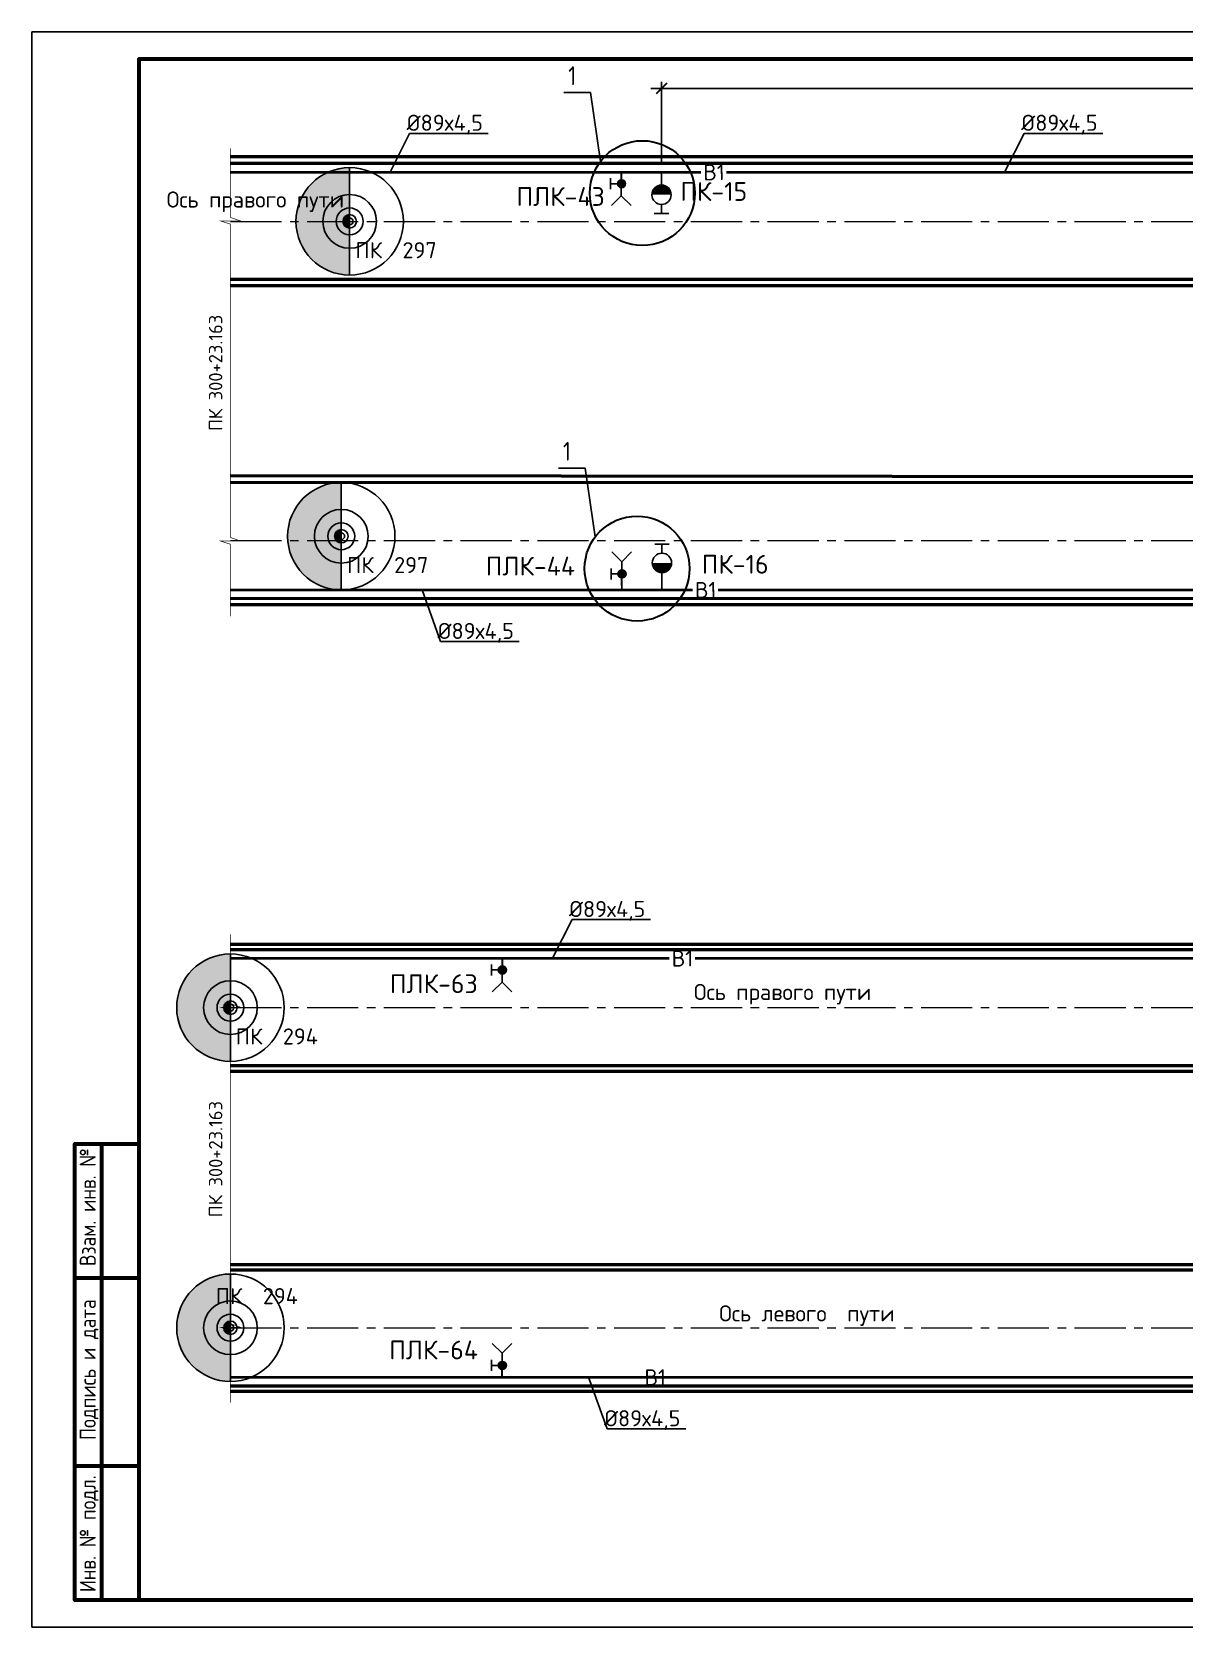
# Paper-space layout 'л2-л8' of a CAD drawing. Header units: millimetres. Extents: x 10032 to 18918, y -3051 to 627.
# Drawn here: x 10041.8 to 10256.3, y -1599 to -1302 of the extents above; entities that cross this region are included whole.
import ezdxf
from ezdxf.enums import TextEntityAlignment as Align

# ---------------------------------------------------------------- set-up
doc = ezdxf.new("R2010")
doc.units = ezdxf.units.MM
doc.header["$LTSCALE"] = 0.5
doc.linetypes.add('CENTER2', pattern=[28.575, 19.05, -3.175, 3.175, -3.175])
for name, color, linetype in [('0 @ 1', 7, 'Continuous'), ('1_NADPIS', 7, 'Continuous'), ('3_Текст', 7, 'Continuous'), ('FORMAT', 7, 'Continuous'), ('ВК_надписи', 7, 'Continuous'), ('ВК_сети', 4, 'Continuous'), ('ГТ_ПК', 2, 'Continuous'), ('ГТ_ПК @ 0.25', 2, 'Continuous'), ('ГТ_ПК @ 0.5', 2, 'Continuous'), ('ГТ_ПК @ 1', 2, 'Continuous'), ('ГТ_ПК @ 2', 2, 'Continuous'), ('ГТ_ПК @ 4', 2, 'Continuous')]:
    doc.layers.add(name, color=color, linetype=linetype)
for name, color, linetype, lineweight in [('1_PK500', 5, 'Continuous', 35), ('А_Дизайн', 16, 'Continuous', 20), ('А_Конструкции', 4, 'Continuous', 50), ('АР_Оси', 242, 'CENTER2', 18)]:
    doc.layers.add(name, color=color, linetype=linetype, lineweight=lineweight)
doc.styles.add('RS-3-08', font='romans.shx', dxfattribs={"width": 0.8, "height": 3})
doc.styles.add('RS-30-06', font='romans.shx', dxfattribs={"width": 0.6, "height": 3})
doc.styles.add('ММП', font='isocpeur.ttf', dxfattribs={"width": 0.9})
doc.styles.add('Стандарт ММП', font='isocpeur.ttf')
doc.dimstyles.new('M200$0', dxfattribs={"dimscale": 0, "dimtxt": 3, "dimasz": 2, "dimexe": 1.2, "dimexo": 1.5, "dimgap": 1.2, "dimtad": 1, "dimdec": 0, "dimlfac": 200, "dimrnd": 1, "dimzin": 0, "dimdsep": 46, "dimtxsty": 'RS-30-06', "dimblk1": 'OBLIQUE', "dimblk2": 'OBLIQUE', "dimsah": 1, "dimcen": 2.5, "dimdle": 2, "dimclrt": 9, "dimadec": 0, "dimazin": 0, "dimtfac": 1, "dimtdec": 0, "dimtmove": 2, "dimatfit": 3, "dimldrblk": 'OBLIQUE', "dimfxl": 1.2, "dimtolj": 1, "dimtzin": 0, "dimarcsym": 0})

# ---------------------------------------------------------------- blocks, each defined once
blk = doc.blocks.new('*U437')
at = {"layer": 'FORMAT', "color": 7, "lineweight": 25}
blk.add_lwpolyline([(0, 0), (0, 297), (1892, 297), (1892, 0), (0, 0)], dxfattribs=at)
at = {"layer": 'FORMAT', "color": 7, "lineweight": 60}
for points in [[(20, 5), (20, 292), (1887, 292), (1887, 5), (20, 5)], [(20, 5), (8, 5), (8, 90), (20, 90)], [(13, 5), (13, 90)], [(8, 65), (20, 65)], [(8, 30), (20, 30)]]:
    blk.add_lwpolyline(points, dxfattribs=at)
at = {"layer": 'FORMAT', "color": 7, "style": 'ММП', "width": 0.85}
for s, p in [('Взам. инв. №', (11.9, 67.22)), ('Подпись и дата', (11.9, 34.83))]:
    blk.add_text(s, height=3, rotation=90, dxfattribs=at).set_placement(p)
blk.add_text('Инв. № подл.', height=3, rotation=90, dxfattribs=at).set_placement((11.9, 17.38), align=Align.CENTER)
blk = doc.blocks.new('ПК')
at = {"layer": 'ГТ_ПК'}
blk.add_hatch(color=0, dxfattribs=at).paths.add_polyline_path([(0, -2.5, 0.414214), (2.5, 0, 0.414214), (0, 2.5)])
at = {"layer": 'ГТ_ПК', "color": 0}
blk.add_line((0, -2.5), (0, 2.5), dxfattribs=at)
blk.add_circle((0, 0), 2.5, dxfattribs=at)
blk = doc.blocks.new('*U585')
at = {"layer": 'ГТ_ПК @ 0.25', "extrusion": (9.32183e-09, 7.72587e-22, 1), "xscale": 0.2500000000000061, "yscale": 0.2500000000000053, "zscale": 0.2500000000000053, "rotation": 180}
blk.add_blockref('ПК', (10078.72, -1483.7, 0), dxfattribs=at)
at = {"layer": 'ГТ_ПК @ 0.5', "extrusion": (9.32183e-09, 7.72587e-22, 1), "xscale": 0.5000000000000188, "yscale": 0.5000000000000173, "zscale": 0.5000000000000173, "rotation": 180}
blk.add_blockref('ПК', (10078.72, -1483.7, 0), dxfattribs=at)
at = {"layer": 'ГТ_ПК @ 1', "extrusion": (9.32183e-09, 7.72587e-22, 1), "rotation": 179.9999999999641}
blk.add_blockref('ПК', (10078.72, -1483.7, 0), dxfattribs=at)
at = {"layer": 'ГТ_ПК @ 2', "extrusion": (9.32183e-09, 7.72587e-22, 1), "xscale": 2.000000000000075, "yscale": 2.000000000000069, "zscale": 2.000000000000069, "rotation": 180}
blk.add_blockref('ПК', (10078.72, -1483.7, 0), dxfattribs=at)
at = {"layer": 'ГТ_ПК @ 4', "extrusion": (9.32183e-09, 7.72587e-22, 1), "xscale": 4.000000000000097, "yscale": 4.000000000000085, "zscale": 4.000000000000085, "rotation": 180}
blk.add_blockref('ПК', (10078.72, -1483.7, 0), dxfattribs=at)
blk = doc.blocks.new('*U586')
at = {"layer": 'ГТ_ПК @ 0.25', "extrusion": (9.32183e-09, 7.72587e-22, 1), "xscale": 0.2500000000000061, "yscale": 0.2500000000000053, "zscale": 0.2500000000000053, "rotation": 180}
blk.add_blockref('ПК', (10078.72, -1543.3, 0), dxfattribs=at)
at = {"layer": 'ГТ_ПК @ 0.5', "extrusion": (9.32183e-09, 7.72587e-22, 1), "xscale": 0.5000000000000188, "yscale": 0.5000000000000173, "zscale": 0.5000000000000173, "rotation": 180}
blk.add_blockref('ПК', (10078.72, -1543.3, 0), dxfattribs=at)
at = {"layer": 'ГТ_ПК @ 1', "extrusion": (9.32183e-09, 7.72587e-22, 1), "rotation": 179.9999999999641}
blk.add_blockref('ПК', (10078.72, -1543.3, 0), dxfattribs=at)
at = {"layer": 'ГТ_ПК @ 2', "extrusion": (9.32183e-09, 7.72587e-22, 1), "xscale": 2.000000000000075, "yscale": 2.000000000000069, "zscale": 2.000000000000069, "rotation": 180}
blk.add_blockref('ПК', (10078.72, -1543.3, 0), dxfattribs=at)
at = {"layer": 'ГТ_ПК @ 4', "extrusion": (9.32183e-09, 7.72587e-22, 1), "xscale": 4.000000000000097, "yscale": 4.000000000000085, "zscale": 4.000000000000085, "rotation": 180}
blk.add_blockref('ПК', (10078.72, -1543.3, 0), dxfattribs=at)
blk = doc.blocks.new('*U593')
at = {"layer": 'ГТ_ПК @ 0.25', "extrusion": (9.32183e-09, 7.72587e-22, 1), "xscale": 0.2500000000000061, "yscale": 0.2500000000000053, "zscale": 0.2500000000000053, "rotation": 180}
blk.add_blockref('ПК', (10100.92, -1337.31, 0), dxfattribs=at)
at = {"layer": 'ГТ_ПК @ 0.5', "extrusion": (9.32183e-09, 7.72587e-22, 1), "xscale": 0.5000000000000189, "yscale": 0.5000000000000173, "zscale": 0.5000000000000173, "rotation": 180}
blk.add_blockref('ПК', (10100.92, -1337.31, 0), dxfattribs=at)
at = {"layer": 'ГТ_ПК @ 1', "extrusion": (9.32183e-09, 7.72587e-22, 1), "rotation": 179.9999999999641}
blk.add_blockref('ПК', (10100.92, -1337.31, 0), dxfattribs=at)
at = {"layer": 'ГТ_ПК @ 2', "extrusion": (9.32183e-09, 7.72587e-22, 1), "xscale": 2.000000000000075, "yscale": 2.000000000000069, "zscale": 2.000000000000069, "rotation": 180}
blk.add_blockref('ПК', (10100.92, -1337.31, 0), dxfattribs=at)
at = {"layer": 'ГТ_ПК @ 4', "extrusion": (9.32183e-09, 7.72587e-22, 1), "xscale": 4.000000000000098, "yscale": 4.000000000000085, "zscale": 4.000000000000085, "rotation": 180}
blk.add_blockref('ПК', (10100.92, -1337.31, 0), dxfattribs=at)
blk = doc.blocks.new('*U595')
at = {"layer": 'ГТ_ПК @ 0.25', "extrusion": (9.32183e-09, 7.72587e-22, 1), "xscale": 0.2500000000000061, "yscale": 0.2500000000000053, "zscale": 0.2500000000000053, "rotation": 180}
blk.add_blockref('ПК', (10099.36, -1395.94, 0), dxfattribs=at)
at = {"layer": 'ГТ_ПК @ 0.5', "extrusion": (9.32183e-09, 7.72587e-22, 1), "xscale": 0.5000000000000189, "yscale": 0.5000000000000173, "zscale": 0.5000000000000173, "rotation": 180}
blk.add_blockref('ПК', (10099.36, -1395.94, 0), dxfattribs=at)
at = {"layer": 'ГТ_ПК @ 1', "extrusion": (9.32183e-09, 7.72587e-22, 1), "rotation": 179.9999999999641}
blk.add_blockref('ПК', (10099.36, -1395.94, 0), dxfattribs=at)
at = {"layer": 'ГТ_ПК @ 2', "extrusion": (9.32183e-09, 7.72587e-22, 1), "xscale": 2.000000000000075, "yscale": 2.000000000000069, "zscale": 2.000000000000069, "rotation": 180}
blk.add_blockref('ПК', (10099.36, -1395.94, 0), dxfattribs=at)
at = {"layer": 'ГТ_ПК @ 4', "extrusion": (9.32183e-09, 7.72587e-22, 1), "xscale": 4.000000000000098, "yscale": 4.000000000000085, "zscale": 4.000000000000085, "rotation": 180}
blk.add_blockref('ПК', (10099.36, -1395.94, 0), dxfattribs=at)
blk = doc.blocks.new('_Oblique')
at = {"linetype": 'ByBlock', "lineweight": 30}
blk.add_line((-0.5, -0.5), (0.5, 0.5), dxfattribs=at)
blk = doc.blocks.new('*D128')
at = {"layer": 'Defpoints', "color": 0, "lineweight": -2}
for p, q in [((10156.98, -1312.56), (10610.98, -1312.56)), ((10158.98, -1326.62), (10158.98, -1311.36)), ((10608.98, -1326.62), (10608.98, -1311.36))]:
    blk.add_line(p, q, dxfattribs=at)
at = {"layer": 'Defpoints', "color": 0, "linetype": 'Continuous', "lineweight": 30}
for p in [(10608.98, -1312.56), (10158.98, -1328.12, 0), (10608.98, -1328.12, 0)]:
    blk.add_point(p, dxfattribs=at)
at = {"layer": 'Defpoints', "color": 0, "linetype": 'Continuous', "lineweight": -2, "xscale": 2, "yscale": 2, "zscale": 2, "rotation": 180}
blk.add_blockref('_Oblique', (10158.98, -1312.56), dxfattribs=at)
at = {"layer": 'Defpoints', "color": 0, "linetype": 'Continuous', "lineweight": -2, "xscale": 2, "yscale": 2, "zscale": 2}
blk.add_blockref('_Oblique', (10608.98, -1312.56), dxfattribs=at)
at = {"layer": 'Defpoints', "color": 9, "linetype": 'Continuous', "lineweight": 30, "insert": (10383.98, -1309.86), "char_height": 3, "attachment_point": 5, "style": 'RS-30-06'}
blk.add_mtext('\\A1;90000', dxfattribs=at)

psp = doc.layouts.new('л2-л8')

# ---------------------------------------------------------------- hatches: boundary and pattern name
at = {"layer": 'ВК_сети', "ltscale": 0.5}
h = psp.add_hatch(color=5, dxfattribs=at)
h.paths.add_polyline_path([(10152.292, -1330.3012, 0.41421356), (10151.542, -1329.5512), (10151.542, -1330.3012)])
h.paths.add_polyline_path([(10152.292, -1330.3012), (10151.542, -1330.3012), (10151.542, -1331.0512, 0.41421356)])
h.paths.add_polyline_path([(10151.542, -1330.3012), (10151.542, -1329.5512, 0.58408052), (10150.9002, -1330.6891)])
h.paths.add_polyline_path([(10151.542, -1331.0512), (10151.542, -1330.3012), (10150.9002, -1330.6891, 0.26256208)])
h = psp.add_hatch(color=1, dxfattribs=at)
h.paths.add_polyline_path([(10157.1804, -1332.3601), (10160.7804, -1332.3601, 0.09159777), (10160.6616, -1331.717), (10157.2992, -1331.717, 0.09159777)])
h.paths.add_polyline_path([(10157.2992, -1331.717), (10160.6616, -1331.717, 0.68812614)])
h = psp.add_hatch(color=1, dxfattribs=at)
h.paths.add_polyline_path([(10157.1804, -1332.3601), (10160.7804, -1332.3601, 0.09159777), (10160.6616, -1331.717), (10157.2992, -1331.717, 0.09159777)])
h.paths.add_polyline_path([(10157.2992, -1331.717), (10160.6616, -1331.717, 0.68812614)])
h = psp.add_hatch(color=1, dxfattribs=at)
h.paths.add_polyline_path([(10157.263, -1400.8902), (10160.863, -1400.8902, -0.09159777), (10160.7442, -1401.5333), (10157.3818, -1401.5333, -0.09159777)])
h.paths.add_polyline_path([(10157.3818, -1401.5333), (10160.7442, -1401.5333, -0.68812614)])
h = psp.add_hatch(color=1, dxfattribs=at)
h.paths.add_polyline_path([(10157.263, -1400.8902), (10160.863, -1400.8902, -0.09159777), (10160.7442, -1401.5333), (10157.3818, -1401.5333, -0.09159777)])
h.paths.add_polyline_path([(10157.3818, -1401.5333), (10160.7442, -1401.5333, -0.68812614)])
h = psp.add_hatch(color=5, dxfattribs=at)
h.paths.add_polyline_path([(10152.3746, -1402.9491, -0.41421356), (10151.6246, -1403.6991), (10151.6246, -1402.9491)])
h.paths.add_polyline_path([(10152.3746, -1402.9491), (10151.6246, -1402.9491), (10151.6246, -1402.1991, -0.41421356)])
h.paths.add_polyline_path([(10151.6246, -1402.9491), (10151.6246, -1403.6991, -0.58408052), (10150.9828, -1402.5611)])
h.paths.add_polyline_path([(10151.6246, -1402.1991), (10151.6246, -1402.9491), (10150.9828, -1402.5611, -0.26256208)])
h = psp.add_hatch(color=5, dxfattribs=at)
h.paths.add_polyline_path([(10130.097, -1476.6861, 0.41421356), (10129.347, -1475.9361), (10129.347, -1476.6861)])
h.paths.add_polyline_path([(10130.097, -1476.6861), (10129.347, -1476.6861), (10129.347, -1477.4361, 0.41421356)])
h.paths.add_polyline_path([(10129.347, -1476.6861), (10129.347, -1475.9361, 0.58408052), (10128.7052, -1477.0741)])
h.paths.add_polyline_path([(10129.347, -1477.4361), (10129.347, -1476.6861), (10128.7052, -1477.0741, 0.26256208)])
h = psp.add_hatch(color=5, dxfattribs=at)
h.paths.add_polyline_path([(10130.097, -1476.6862, 0.41421356), (10129.347, -1475.9362), (10129.347, -1476.6862)])
h.paths.add_polyline_path([(10130.097, -1476.6862), (10129.347, -1476.6862), (10129.347, -1477.4362, 0.41421356)])
h.paths.add_polyline_path([(10129.347, -1476.6862), (10129.347, -1475.9362, 0.58408052), (10128.7052, -1477.0742)])
h.paths.add_polyline_path([(10129.347, -1477.4362), (10129.347, -1476.6862), (10128.7052, -1477.0742, 0.26256208)])
h = psp.add_hatch(color=5, dxfattribs=at)
h.paths.add_polyline_path([(10130.097, -1550.3094, -0.41421356), (10129.347, -1551.0594), (10129.347, -1550.3094)])
h.paths.add_polyline_path([(10130.097, -1550.3094), (10129.347, -1550.3094), (10129.347, -1549.5594, -0.41421356)])
h.paths.add_polyline_path([(10129.347, -1550.3094), (10129.347, -1551.0594, -0.58408052), (10128.7052, -1549.9214)])
h.paths.add_polyline_path([(10129.347, -1549.5594), (10129.347, -1550.3094), (10128.7052, -1549.9214, -0.26256208)])
h = psp.add_hatch(color=5, dxfattribs=at)
h.paths.add_polyline_path([(10130.097, -1550.3094, -0.41421356), (10129.347, -1551.0594), (10129.347, -1550.3094)])
h.paths.add_polyline_path([(10130.097, -1550.3094), (10129.347, -1550.3094), (10129.347, -1549.5594, -0.41421356)])
h.paths.add_polyline_path([(10129.347, -1550.3094), (10129.347, -1551.0594, -0.58408052), (10128.7052, -1549.9214)])
h.paths.add_polyline_path([(10129.347, -1549.5594), (10129.347, -1550.3094), (10128.7052, -1549.9214, -0.26256208)])

# ---------------------------------------------------------------- linework, layer by layer
at = {"layer": '1_NADPIS', "color": 1, "linetype": 'Continuous'}
for p, q in [((10140.8048, -1313.332, 0), (10145.7449, -1313.332, 0)), ((10147.6311, -1326.1503, 0), (10145.7449, -1313.332, 0)), ((10139.8238, -1383.2385, 0), (10144.7639, -1383.2385, 0)), ((10146.6502, -1396.0568, 0), (10144.7639, -1383.2385, 0))]:
    psp.add_line(p, q, dxfattribs=at)
at = {"layer": 'А_Дизайн', "ltscale": 0.125, "const_width": 0.12}
for points in [[(10078.7204, -1363.2267), (10078.7204, -1337.8253), (10076.9164, -1337.2313), (10080.5885, -1337.2287), (10078.7204, -1336.5597), (10078.7204, -1323.6872)], [(10078.7204, -1410.8346), (10078.7204, -1397.4253), (10076.9164, -1396.8313), (10080.5885, -1396.8287), (10078.7204, -1396.1597), (10078.7204, -1363.2267)]]:
    psp.add_lwpolyline(points, dxfattribs=at)
at = {"layer": 'А_Дизайн', "ltscale": 0.125, "const_width": 0.12, "elevation": 0}
for points in [[(10078.7204, -1509.6117), (10078.7204, -1484.2103), (10076.9164, -1483.6163), (10080.5885, -1483.6137), (10078.7204, -1482.9447), (10078.7204, -1470.0722)], [(10078.7204, -1557.2196), (10078.7204, -1543.8103), (10076.9164, -1543.2163), (10080.5885, -1543.2137), (10078.7204, -1542.5447), (10078.7204, -1509.6117)]]:
    psp.add_lwpolyline(points, dxfattribs=at)
at = {"layer": 'А_Конструкции'}
for p, q in [((10600.9154, -1325.3128, 0), (10078.7204, -1325.3128, 0)), ((10600.9154, -1326.5128, 0), (10078.7204, -1326.5128, 0)), ((10600.9154, -1348.1128, 0), (10078.7204, -1348.1128, 0)), ((10600.9154, -1349.3128, 0), (10078.7204, -1349.3128, 0)), ((10600.9154, -1385.1128, 0), (10078.7204, -1384.7128, 0)), ((10600.9154, -1386.1128, 0), (10078.7204, -1385.9128, 0)), ((10600.9154, -1407.7128, 0), (10078.7204, -1407.5128, 0)), ((11600.9108, -1408.7128, 0), (10078.7204, -1408.7128, 0)), ((10078.7204, -1471.8977, 0), (10407.7961, -1471.8977, 0)), ((10078.7204, -1472.8977, 0), (10407.7961, -1472.8977, 0)), ((10078.7204, -1494.4977, 0), (10407.7961, -1494.4977, 0)), ((10078.7204, -1495.4977, 0), (10407.7961, -1495.4977, 0)), ((10078.7204, -1531.4977, 0), (10407.7961, -1531.4977, 0)), ((10078.7204, -1532.4977, 0), (10407.7961, -1532.4977, 0)), ((10078.7178, -1555.0977, 0), (11578.7204, -1555.0977, 0)), ((10078.7204, -1554.0977, 0), (10407.7961, -1554.0977, 0))]:
    psp.add_line(p, q, dxfattribs=at)
at = {"layer": 'АР_Оси', "color": 7}
for p, q in [((10078.7204, -1337.3128, 0), (10600.9154, -1337.3128, 0)), ((10078.7204, -1396.7128, 0), (10600.9154, -1396.7128, 0)), ((10078.7204, -1483.6978, 0), (10406.2396, -1483.6978, 0)), ((10078.7204, -1543.2978, 0), (10406.2396, -1543.2978, 0))]:
    psp.add_line(p, q, dxfattribs=at)
at = {"layer": 'ВК_надписи'}
for p, q in [((10108.4302, -1328.1212, 0), (10112.09, -1320.9235, 0)), ((10112.09, -1320.9235, 0), (10126.7294, -1320.9235, 0)), ((10222.8613, -1328.1212, 0), (10226.521, -1320.9235, 0)), ((10226.521, -1320.9235, 0), (10241.1605, -1320.9235, 0)), ((10114.3942, -1405.9044, 0), (10117.8465, -1415.5355, 0)), ((10117.8465, -1415.5355, 0), (10132.4859, -1415.5355, 0)), ((10138.6618, -1474.5062, 0), (10142.3216, -1467.3085, 0)), ((10142.3216, -1467.3085, 0), (10156.961, -1467.3085, 0)), ((10145.3966, -1552.4893, 0), (10148.8488, -1562.1205, 0)), ((10148.8488, -1562.1205, 0), (10163.4883, -1562.1205, 0))]:
    psp.add_line(p, q, dxfattribs=at)
at = {"layer": 'ВК_надписи', "color": 1, "lineweight": 30, "ltscale": 0.5}
for centre in [(10155.412, -1332.0491, 0), (10154.431, -1401.9556, 0)]:
    psp.add_circle(centre, 9.7641, dxfattribs=at)
at = {"layer": 'ВК_сети', "color": 5, "ltscale": 0.5}
for p, q in [((10149.5124, -1329.2695, 0), (10149.5124, -1331.3313, 0)), ((10149.5124, -1330.3004, 0), (10151.542, -1330.3004, 0)), ((10151.4804, -1332.5599, 0), (10151.4804, -1328.1212, 0)), ((10151.4804, -1332.5599, 0), (10149.6562, -1334.3841, 0)), ((10151.4804, -1332.5599, 0), (10153.3046, -1334.3841, 0)), ((10151.563, -1400.6903, 0), (10149.7388, -1398.8662, 0)), ((10151.563, -1400.6903, 0), (10153.3872, -1398.8662, 0)), ((10151.563, -1400.6903, 0), (10151.563, -1405.8435, 0)), ((10149.595, -1403.9808, 0), (10149.595, -1401.919, 0)), ((10149.595, -1402.9499, 0), (10151.6246, -1402.9499, 0)), ((10127.3174, -1475.6545, 0), (10127.3174, -1477.7163, 0)), ((10127.3174, -1475.6545, 0), (10127.3174, -1477.7163, 0)), ((10129.2854, -1478.9449, 0), (10129.2854, -1474.5062, 0)), ((10129.2854, -1478.945, 0), (10129.2854, -1474.5062, 0)), ((10127.3174, -1476.6854, 0), (10129.347, -1476.6854, 0)), ((10127.3174, -1476.6854, 0), (10129.347, -1476.6854, 0)), ((10129.2854, -1478.9449, 0), (10127.4612, -1480.7691, 0)), ((10129.2854, -1478.945, 0), (10127.4612, -1480.7691, 0)), ((10129.2854, -1478.9449, 0), (10131.1096, -1480.7691, 0)), ((10129.2854, -1478.945, 0), (10131.1096, -1480.7691, 0)), ((10129.2854, -1548.0506, 0), (10127.4612, -1546.2264, 0)), ((10129.2854, -1548.0506, 0), (10127.4612, -1546.2264, 0)), ((10129.2854, -1548.0506, 0), (10131.1096, -1546.2264, 0)), ((10129.2854, -1548.0506, 0), (10131.1096, -1546.2264, 0)), ((10127.3174, -1551.341, 0), (10127.3174, -1549.2792, 0)), ((10127.3174, -1551.341, 0), (10127.3174, -1549.2792, 0)), ((10127.3174, -1550.3101, 0), (10129.347, -1550.3101, 0)), ((10127.3174, -1550.3101, 0), (10129.347, -1550.3101, 0)), ((10129.2854, -1548.0506, 0), (10129.2854, -1552.4893, 0)), ((10129.2854, -1548.0506, 0), (10129.2854, -1552.4893, 0))]:
    psp.add_line(p, q, dxfattribs=at)
at = {"layer": 'ВК_сети', "color": 1, "lineweight": 30, "ltscale": 0.5, "extrusion": (-3.27269e-07, 1.1423e-06, 1)}
psp.add_line((10151.4804, -1328.1212, 0), (10151.4804, -1331.0761, 0), dxfattribs=at)
at = {"layer": 'ВК_сети', "color": 1, "ltscale": 0.5}
for p, q in [((10158.9804, -1328.1212, 0), (10158.9804, -1330.5601, 0)), ((10158.9804, -1328.1212, 0), (10158.9804, -1330.5601, 0)), ((10160.3223, -1335.813, 0), (10157.6385, -1335.813, 0)), ((10160.3223, -1335.813, 0), (10157.6385, -1335.813, 0)), ((10158.9804, -1334.1601, 0), (10158.9804, -1335.813, 0)), ((10158.9804, -1334.1601, 0), (10158.9804, -1335.813, 0)), ((10160.4049, -1397.4372, 0), (10157.7211, -1397.4372, 0)), ((10160.4049, -1397.4372, 0), (10157.7211, -1397.4372, 0)), ((10159.063, -1399.0902, 0), (10159.063, -1397.4372, 0)), ((10159.063, -1399.0902, 0), (10159.063, -1397.4372, 0)), ((10159.063, -1405.1291, 0), (10159.063, -1402.6902, 0)), ((10159.063, -1405.8435, 0), (10159.063, -1402.6902, 0))]:
    psp.add_line(p, q, dxfattribs=at)
at = {"layer": 'ВК_сети', "color": 1, "lineweight": 30, "ltscale": 0.5}
for p, q in [((10158.9804, -1331.0826, -0.0001), (10158.463, -1331.0865, -0.0001)), ((10158.9804, -1331.0826, -0.0001), (10158.463, -1331.0865, -0.0001)), ((10158.9774, -1330.6807, -0.0001), (10158.9804, -1331.0826, -0.0001)), ((10158.9774, -1330.6807, -0.0001), (10158.9804, -1331.0826, -0.0001)), ((10158.9804, -1331.0826, -0.0001), (10159.4978, -1331.0788, -0.0001)), ((10158.9804, -1331.0826, -0.0001), (10159.4978, -1331.0788, -0.0001)), ((10159.063, -1402.1676, -0.0001), (10158.5456, -1402.1638, -0.0001)), ((10159.063, -1402.1676, -0.0001), (10158.5456, -1402.1638, -0.0001)), ((10159.06, -1402.5696, -0.0001), (10159.063, -1402.1676, -0.0001)), ((10159.06, -1402.5696, -0.0001), (10159.063, -1402.1676, -0.0001)), ((10159.063, -1402.1676, -0.0001), (10159.5804, -1402.1715, -0.0001)), ((10159.063, -1402.1676, -0.0001), (10159.5804, -1402.1715, -0.0001))]:
    psp.add_line(p, q, dxfattribs=at)
at = {"layer": 'ВК_сети', "color": 1, "lineweight": 30, "ltscale": 0.5, "extrusion": (-3.27269e-07, -1.1423e-06, 1)}
psp.add_line((10151.563, -1405.1291, 0), (10151.563, -1402.1742, 0), dxfattribs=at)
at = {"layer": 'ВК_сети', "color": 5, "lineweight": 30, "ltscale": 0.5, "extrusion": (-3.27269e-07, 1.1423e-06, 1)}
psp.add_line((10129.2854, -1474.5062, 0), (10129.2854, -1477.4611, 0), dxfattribs=at)
psp.add_line((10129.2854, -1474.5062, 0), (10129.2854, -1477.4611, 0), dxfattribs=at)
at = {"layer": 'ВК_сети', "color": 5, "lineweight": 30, "ltscale": 0.5, "extrusion": (-3.27269e-07, -1.1423e-06, 1)}
psp.add_line((10129.2854, -1552.4893, 0), (10129.2854, -1549.5344, 0), dxfattribs=at)
psp.add_line((10129.2854, -1552.4893, 0), (10129.2854, -1549.5344, 0), dxfattribs=at)
at = {"layer": 'ВК_сети', "color": 2, "lineweight": 40, "ltscale": 0.5, "elevation": 0}
for points in [[(10078.7204, -1328.1212), (10166.3009, -1328.1212)], [(10171.1012, -1328.1212), (10252.4929, -1328.1212)], [(10252.4929, -1328.1212), (10325.2822, -1328.1212)], [(10078.7204, -1405.9044), (10164.7494, -1405.9044)], [(10169.5496, -1405.9044), (10252.4929, -1405.9044)], [(10252.4929, -1405.9044), (10356.3416, -1405.9044)], [(10078.7204, -1474.5062), (10160.421, -1474.5062)], [(10165.2213, -1474.5062), (10349.9847, -1474.5062)], [(10078.7204, -1552.4893), (10182.3778, -1552.4893)], [(10182.3778, -1552.4893), (10304.4931, -1552.4893)]]:
    psp.add_lwpolyline(points, dxfattribs=at)
at = {"layer": 'ВК_сети', "color": 5, "ltscale": 0.5}
for centre in [(10151.542, -1330.3012, 0), (10151.6246, -1402.9491, 0), (10129.347, -1476.6861, 0), (10129.347, -1476.6862, 0), (10129.347, -1550.3094, 0), (10129.347, -1550.3094, 0)]:
    psp.add_circle(centre, 0.75, dxfattribs=at)
at = {"layer": 'ВК_сети', "color": 1, "ltscale": 0.5}
for centre in [(10158.9804, -1332.3601, 0), (10158.9804, -1332.3601, 0), (10159.063, -1400.8902, 0), (10159.063, -1400.8902, 0)]:
    psp.add_circle(centre, 1.8, dxfattribs=at)

# ---------------------------------------------------------------- block references
at = {"layer": '0 @ 1', "ltscale": 0.5}
psp.add_blockref('*U437', (10041.7584, -1599.0335), dxfattribs=at)
at = {"layer": 'ГТ_ПК', "color": 6, "linetype": 'Continuous', "lineweight": 120}
for name in ['*U593', '*U595', '*U585', '*U586']:
    psp.add_blockref(name, (0, 0), dxfattribs=at)

# ---------------------------------------------------------------- texts
at = {"layer": '1_NADPIS', "color": 1, "linetype": 'Continuous', "style": 'RS-3-08', "width": 0.8}
for p in [(10141.6143, -1311.9427, 0), (10140.6333, -1381.8492, 0)]:
    psp.add_text('1', height=3.5, dxfattribs=at).set_placement(p)
at = {"layer": '1_NADPIS', "color": 1, "linetype": 'Continuous', "style": 'Стандарт ММП'}
for s, p in [('ПК-15', (10162.4779, -1333.4952, 0)), ('ПК-16', (10166.465, -1402.9039, 0))]:
    psp.add_text(s, height=3.5, rotation=360, dxfattribs=at).set_placement(p)
at = {"layer": '1_NADPIS', "linetype": 'Continuous', "style": 'Стандарт ММП'}
for s, p in [('ПЛК-43', (10131.9699, -1334.429, 0)), ('ПЛК-44', (10126.2487, -1403.243, 0)), ('ПЛК-63', (10108.4112, -1480.9958, 0)), ('ПЛК-64', (10108.2795, -1549.1877, 0))]:
    psp.add_text(s, height=3.5, rotation=360, dxfattribs=at).set_placement(p)
at = {"layer": '1_NADPIS', "linetype": 'Continuous', "lineweight": 30, "style": 'Стандарт ММП'}
for p in [(10077.2138, -1376.3424, 0), (10077.2138, -1522.7274, 0)]:
    psp.add_text('ПК 300+23.163', height=2.5, rotation=90, dxfattribs=at).set_placement(p)
at = {"layer": '1_PK500', "style": 'Стандарт ММП'}
for p in [(10166.7663, -1329.6842, 0), (10165.2148, -1407.4674, 0), (10160.8865, -1476.0692, 0), (10155.814, -1554.0523, 0)]:
    psp.add_text('В1', height=3, rotation=0.560426, dxfattribs=at).set_placement(p)
at = {"layer": '3_Текст', "color": 255, "style": 'Стандарт ММП'}
for s, p in [('Ось правого пути', (10066.8527, -1334.7441, 0)), ('Ось правого пути', (10165.0124, -1482.2844, 0)), ('Ось левого  пути', (10169.7199, -1542.1293, -0.0004))]:
    psp.add_text(s, height=3, dxfattribs=at).set_placement(p)
at = {"layer": 'ВК_надписи', "lineweight": 30, "ltscale": 0.5, "style": 'Стандарт ММП'}
for p in [(10111.5291, -1320.4523, 0), (10225.9601, -1320.4523, 0), (10117.2856, -1415.0643, 0), (10141.7607, -1466.8373, 0), (10148.288, -1561.6493, 0)]:
    psp.add_text('%%C89х4,5', height=3, dxfattribs=at).set_placement(p)
at = {"layer": 'ВК_надписи', "char_height": 3, "attachment_point": 8, "style": 'Стандарт ММП'}
for s, insert in [('ПК  297', (10109.5482, -1344.1869, 0)), ('ПК  297', (10107.9944, -1402.8117, 0)), ('ПК  294', (10087.3532, -1490.5719, 0)), ('ПК  294', (10083.6287, -1538.9226, 0))]:
    psp.add_mtext(s, dxfattribs=dict(at, insert=insert))

# ---------------------------------------------------------------- dimensions: what is measured, and where the dimension line sits
at = {"layer": 'Defpoints', "color": 7, "linetype": 'Continuous', "lineweight": 30}
dim = psp.add_linear_dim(base=(10608.9804, -1312.5624), p1=(10158.9804, -1328.1212, 0), p2=(10608.9804, -1328.1212, 0), dimstyle='M200$0', override={"dimscale": 1, "dimarcsym": 1}, dxfattribs=at)
dim.commit()
dim.dimension.update_dxf_attribs({"geometry": '*D128', "text_midpoint": (10383.9804, -1309.8624)})

doc.saveas('drawing.dxf')
